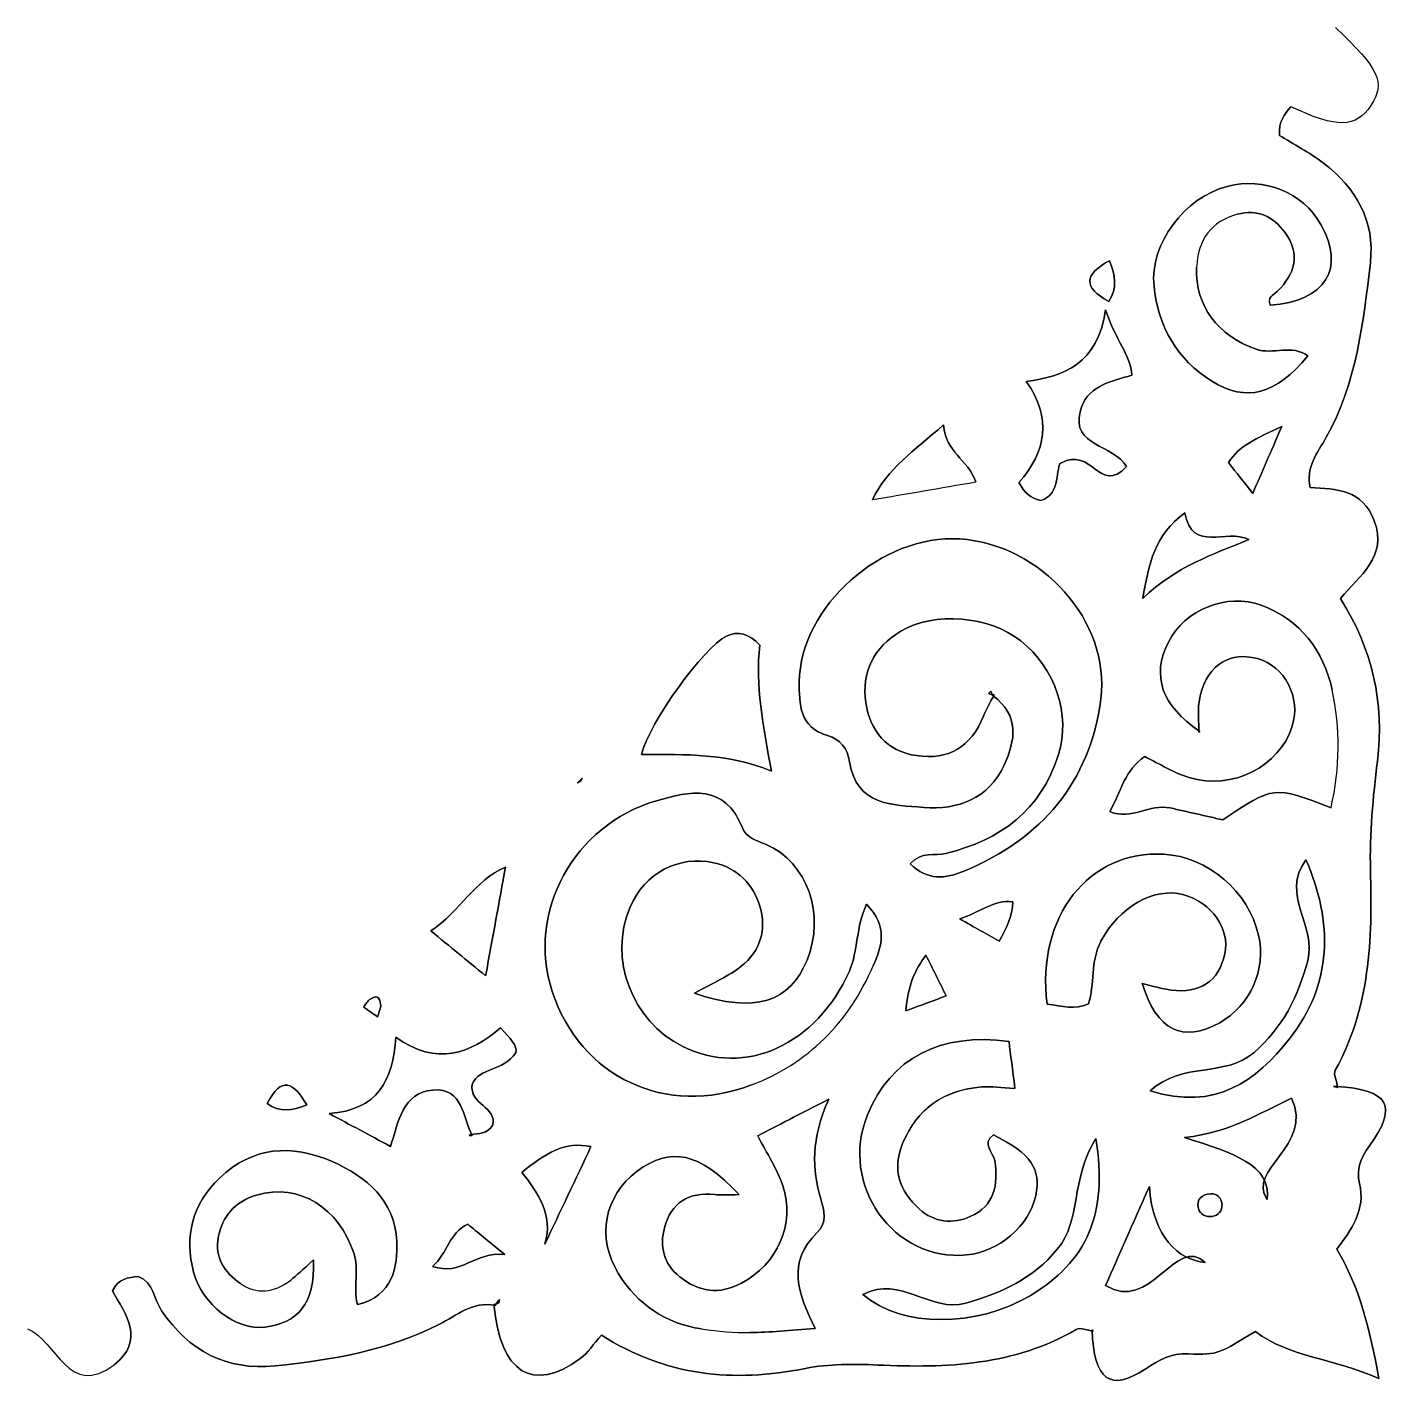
# Model space of a CAD drawing. Header units: millimetres. Extents: x 12656 to 13141, y 12470 to 12954.
# Drawn here: x 12898.7 to 13140.8, y 12469.6 to 12711.9 of the extents above; entities that cross this region are included whole.
import ezdxf

# ---------------------------------------------------------------- set-up
doc = ezdxf.new("R2010")
doc.units = ezdxf.units.MM
doc.layers.get('0').update_dxf_attribs({"linetype": 'CONTINUOUS'})

msp = doc.modelspace()

# ---------------------------------------------------------------- linework, layer by layer
for p, q in [((13075.02, 12649.35), (13075.01, 12649.33)), ((13075.01, 12649.33), (13075.02, 12649.35)), ((13069.36, 12594.04), (13069.18, 12593.85)), ((13069.18, 12593.85), (13069.36, 12594.04)), ((13105.69, 12587.56), (13105.51, 12587.42)), ((13105.51, 12587.42), (13105.69, 12587.56)), ((13105.69, 12587.56), (13105.51, 12587.42)), ((13105.51, 12587.42), (13105.69, 12587.56)), ((12995.79, 12578.49), (12996.22, 12578.89)), ((12996.22, 12578.89), (12995.79, 12578.49)), ((12996.35, 12578.84), (12995.79, 12578.49)), ((12995.79, 12578.49), (12996.35, 12578.84)), ((12996.22, 12578.89), (12996.61, 12579.29)), ((12996.61, 12579.29), (12996.22, 12578.89)), ((12996.35, 12578.84), (12996.22, 12578.89)), ((12996.22, 12578.89), (12996.35, 12578.84)), ((12996.61, 12579.29), (12996.35, 12578.84)), ((12996.35, 12578.84), (12996.61, 12579.29)), ((12983.11, 12563.87), (12983.11, 12563.87)), ((12983.11, 12563.87), (12983.11, 12563.87)), ((13129.31, 12524.87), (13129.82, 12524.9)), ((13129.31, 12524.87), (13130.05, 12524.73)), ((13129.82, 12524.9), (13130.05, 12524.73)), ((12976.64, 12516.23), (12976.96, 12516.43)), ((12977.16, 12516.24), (12976.64, 12516.23)), ((12977.16, 12516.24), (12976.96, 12516.43)), ((12981.22, 12486.24), (12981.04, 12486.41)), ((12981.04, 12486.41), (12981.22, 12486.24)), ((13086.65, 12481.9), (13086.87, 12481.68)), ((13086.87, 12481.68), (13086.65, 12481.9))]:
    msp.add_line(p, q)
for points in [[(13129.31, 12524.87), (13130.05, 12524.73), (13129.82, 12524.9)], [(12977.16, 12516.24), (12976.96, 12516.43), (12976.64, 12516.23)]]:
    msp.add_lwpolyline(points, close=True)
for centre, major_axis, ratio, start_param, end_param in [((13958.57, 11955.29), (851.25, -720.59), 0.085152, 3.083492, 3.20806), ((13958.57, 11955.29), (851.25, -720.59), 0.085152, 3.083492, 3.20806), ((12697.08, 12542.88), (432.76, 47.17), 0.324881, 6.171435, 6.317976), ((12697.08, 12542.88), (432.76, 47.17), 0.324881, 6.171435, 6.317976), ((7664.06, 18997.51), (-5373.08, 6466.21), 0.064929, 3.119457, 3.174563), ((7664.06, 18997.51), (5373.08, -6466.21), 0.064929, 6.26105, 6.316155), ((13683.19, 11698.71), (624.91, -822.95), 0.116786, 3.067416, 3.209533), ((13141.09, 16865.64), (201.16, 4376.85), 0.037222, 3.118784, 3.172967), ((13141.09, 16865.64), (-201.16, -4376.85), 0.037222, 6.260377, 6.31456), ((12993.02, 12534.24), (54.82, -44.05), 0.531289, 5.542823, 5.706926), ((12993.02, 12534.24), (54.82, -44.05), 0.531289, 5.542823, 5.706926)]:
    msp.add_ellipse(centre, major_axis=major_axis, ratio=ratio, start_param=start_param, end_param=end_param)
for points, knots in [([(13129.63, 12711.86), (13137.38, 12704.54), (13138.49, 12702.11), (13135.89, 12698.09), (13133.27, 12694.06), (13129.97, 12693.99), (13121.78, 12697.86)], [25, 25, 25, 25, 26, 26, 26, 27, 27, 27, 27]), ([(13135.8, 12670.33), (13134.56, 12659.72), (13133.38, 12649.03), (13127.96, 12639.4), (13126.48, 12636.76), (13124.29, 12634.09), (13125.18, 12630.61)], [30, 30, 30, 30, 31, 31, 31, 31.984105, 31.984105, 31.984105, 31.984105]), ([(13125.18, 12630.61), (13124.29, 12634.09), (13126.48, 12636.76), (13127.96, 12639.4), (13133.38, 12649.03), (13134.56, 12659.72), (13135.8, 12670.33)], [106.015895, 106.015895, 106.015895, 106.015895, 107, 107, 107, 108, 108, 108, 108]), ([(13130.54, 12611.01), (13133.84, 12615.14), (13138.92, 12618.3), (13136.49, 12624.77), (13134.4, 12630.33), (13129.82, 12630.39), (13125.18, 12630.61)], [102, 102, 102, 102, 103, 103, 103, 103.991404, 103.991404, 103.991404, 103.991404])]:
    msp.add_open_spline(points, degree=3, knots=knots)
for points in [[(13119.73, 12692.8), (13119.6, 12695.2), (13120.6, 12696.58), (13121.78, 12697.86)], [(13121.78, 12697.86), (13120.6, 12696.58), (13119.6, 12695.2), (13119.73, 12692.8)], [(13127.51, 12687.92), (13125.01, 12689.81), (13122.18, 12691.28), (13119.73, 12692.8)], [(13119.73, 12692.8), (13122.18, 12691.28), (13125.01, 12689.81), (13127.51, 12687.92)], [(13127.51, 12687.92), (13133.27, 12683.53), (13136.66, 12677.65), (13135.8, 12670.33)], [(13135.8, 12670.33), (13136.66, 12677.65), (13133.27, 12683.53), (13127.51, 12687.92)], [(13127.07, 12677.05), (13123.85, 12682.75), (13117.06, 12685.51), (13110.5, 12683.79)], [(13110.5, 12683.79), (13117.06, 12685.51), (13123.85, 12682.75), (13127.07, 12677.05)], [(13110.5, 12683.79), (13103.06, 12681.85), (13096.81, 12673.73), (13097.6, 12666.17)], [(13097.6, 12666.17), (13096.81, 12673.73), (13103.06, 12681.85), (13110.5, 12683.79)], [(13112.32, 12678.87), (13115.81, 12679.83), (13118.64, 12678.5), (13120.7, 12675.7)], [(13120.7, 12675.7), (13118.64, 12678.5), (13115.81, 12679.83), (13112.32, 12678.87)], [(13118.12, 12662.83), (13127.83, 12663.52), (13131.47, 12669.29), (13127.07, 12677.05)], [(13127.07, 12677.05), (13131.47, 12669.29), (13127.83, 12663.52), (13118.13, 12662.83)], [(13120.7, 12675.7), (13123.52, 12671.86), (13122.55, 12668.36), (13119.34, 12665.26)], [(13119.34, 12665.26), (13122.55, 12668.36), (13123.52, 12671.86), (13120.7, 12675.7)], [(13089.73, 12670.67), (13085.21, 12668.24), (13085.02, 12665.96), (13089.62, 12663.47)], [(13089.62, 12663.47), (13085.02, 12665.96), (13085.21, 12668.24), (13089.73, 12670.67)], [(13089.62, 12663.47), (13091.1, 12665.82), (13090.82, 12668.11), (13089.73, 12670.67)], [(13089.73, 12670.67), (13090.82, 12668.11), (13091.1, 12665.82), (13089.62, 12663.47)], [(13115.62, 12655.06), (13108.89, 12657.44), (13104.85, 12662.63), (13105.12, 12669.47)], [(13105.12, 12669.47), (13104.85, 12662.63), (13108.89, 12657.44), (13115.62, 12655.06)], [(13097.6, 12666.17), (13098.33, 12659.13), (13101.62, 12653.24), (13107.8, 12649.41)], [(13107.8, 12649.41), (13101.62, 12653.24), (13098.33, 12659.13), (13097.6, 12666.17)], [(13119.34, 12665.26), (13118.6, 12664.56), (13117.53, 12664.15), (13118.12, 12662.83)], [(13118.13, 12662.83), (13117.53, 12664.15), (13118.6, 12664.56), (13119.34, 12665.26)], [(13089.02, 12662), (13087.67, 12652.35), (13081.7, 12650.32), (13075.01, 12649.33)], [(13075.01, 12649.33), (13081.7, 12650.32), (13087.67, 12652.35), (13089.02, 12662)], [(13093.69, 12650.45), (13093.43, 12654.09), (13090.77, 12656.66), (13089.02, 12662)], [(13089.02, 12662), (13090.77, 12656.66), (13093.43, 12654.09), (13093.69, 12650.45)], [(13124.76, 12653.85), (13121.95, 12656.01), (13118.65, 12653.99), (13115.62, 12655.06)], [(13115.62, 12655.06), (13118.65, 12653.99), (13121.95, 12656.01), (13124.76, 12653.85)], [(13107.8, 12649.41), (13113.93, 12645.61), (13119.12, 12647.03), (13124.76, 12653.85)], [(13124.76, 12653.85), (13119.12, 12647.03), (13113.93, 12645.61), (13107.8, 12649.41)], [(13084.54, 12644), (13085.61, 12648.45), (13089.75, 12649.35), (13093.69, 12650.45)], [(13093.69, 12650.45), (13089.75, 12649.35), (13085.61, 12648.45), (13084.54, 12644)], [(13075.02, 12649.35), (13079.65, 12642.95), (13078.51, 12636.85), (13073.74, 12631.54)], [(13073.74, 12631.54), (13078.51, 12636.85), (13079.65, 12642.95), (13075.02, 12649.35)], [(13092.76, 12634.32), (13090.39, 12638.27), (13083, 12637.91), (13084.54, 12644)], [(13084.54, 12644), (13083, 12637.91), (13090.39, 12638.27), (13092.76, 12634.32)], [(13060.43, 12641.67), (13055.22, 12637.14), (13050.46, 12633.88), (13047.87, 12628.48)], [(13047.87, 12628.48), (13050.46, 12633.88), (13055.22, 12637.14), (13060.43, 12641.67)], [(13060.43, 12641.67), (13060.71, 12636.91), (13064.75, 12635.61), (13066.11, 12631.62)], [(13066.11, 12631.62), (13064.75, 12635.61), (13060.71, 12636.91), (13060.43, 12641.67)], [(13120.15, 12641.4), (13115.57, 12639.3), (13112.62, 12638.02), (13110.73, 12635.02)], [(13110.73, 12635.02), (13112.62, 12638.02), (13115.57, 12639.3), (13120.15, 12641.4)], [(13115.04, 12629.6), (13116.73, 12633.52), (13118.11, 12636.7), (13120.15, 12641.4)], [(13120.15, 12641.4), (13118.11, 12636.7), (13116.73, 12633.52), (13115.04, 12629.6)], [(13081.12, 12634.95), (13086.68, 12638.02), (13087.88, 12629.22), (13092.76, 12634.32)], [(13092.76, 12634.32), (13087.88, 12629.22), (13086.68, 12638.02), (13081.12, 12634.95)], [(13077.62, 12628.32), (13081.28, 12629.44), (13080.2, 12634.41), (13081.12, 12634.95)], [(13081.12, 12634.95), (13080.2, 12634.41), (13081.28, 12629.44), (13077.62, 12628.32)], [(13110.73, 12635.02), (13112.26, 12633.09), (13113.34, 12631.74), (13115.04, 12629.6)], [(13115.04, 12629.6), (13113.34, 12631.74), (13112.26, 12633.09), (13110.73, 12635.02)], [(13047.87, 12628.49), (13053.85, 12629.51), (13059.81, 12630.54), (13066.11, 12631.62)], [(13066.11, 12631.62), (13066.11, 12631.62), (13066.11, 12631.62), (13066.11, 12631.62)], [(13073.74, 12631.54), (13074.72, 12629.58), (13075.83, 12628.79), (13077.62, 12628.32)], [(13077.62, 12628.32), (13075.83, 12628.79), (13074.72, 12629.58), (13073.74, 12631.54)], [(13125.18, 12630.61), (13129.82, 12630.39), (13134.4, 12630.33), (13136.49, 12624.77)], [(13095.61, 12611.05), (13096.71, 12617.37), (13097.65, 12622.09), (13103.05, 12626.19)], [(13103.05, 12626.19), (13097.65, 12622.09), (13096.71, 12617.37), (13095.61, 12611.05)], [(13103.05, 12626.19), (13104.39, 12618.88), (13110.3, 12623.54), (13114.33, 12621.44)], [(13114.33, 12621.44), (13110.3, 12623.54), (13104.39, 12618.88), (13103.05, 12626.19)], [(13136.49, 12624.77), (13138.92, 12618.3), (13133.84, 12615.14), (13130.54, 12611.01)], [(13063.29, 12621.55), (13049.56, 12622.42), (13035.1, 12609.61), (13034.96, 12596.33)], [(13034.96, 12596.33), (13035.1, 12609.61), (13049.56, 12622.42), (13063.29, 12621.55)], [(13063.29, 12621.55), (13077.62, 12620.65), (13089.98, 12606.97), (13088.2, 12593.31)], [(13088.2, 12593.31), (13089.98, 12606.97), (13077.62, 12620.65), (13063.29, 12621.55)], [(13114.33, 12621.44), (13107.92, 12618.79), (13101.58, 12616.74), (13095.61, 12611.05)], [(13095.61, 12611.05), (13101.58, 12616.74), (13107.92, 12618.79), (13114.33, 12621.44)], [(13100.13, 12603.34), (13103.01, 12609.06), (13110.51, 12612.1), (13116.52, 12609.86)], [(13116.52, 12609.86), (13110.51, 12612.1), (13103.01, 12609.06), (13100.13, 12603.34)], [(13116.52, 12609.86), (13123.5, 12607.26), (13127.52, 12601.86), (13129.05, 12594.91)], [(13129.05, 12594.91), (13127.52, 12601.86), (13123.5, 12607.26), (13116.52, 12609.86)], [(13137.05, 12582.32), (13138.33, 12592.66), (13136.13, 12602.12), (13130.54, 12611.01)], [(13130.54, 12611.01), (13136.13, 12602.12), (13138.33, 12592.66), (13137.05, 12582.32)], [(13052.87, 12605.26), (13058.74, 12608.76), (13068.5, 12608.01), (13074.07, 12603.56)], [(13074.07, 12603.56), (13068.5, 12608.01), (13058.74, 12608.76), (13052.87, 12605.26)], [(13007.09, 12583.52), (13008.53, 12589.25), (13018.01, 12602.29), (13022.12, 12604.41)], [(13022.12, 12604.41), (13018.01, 12602.29), (13008.53, 12589.25), (13007.09, 12583.52)], [(13022.12, 12604.41), (13024, 12605.38), (13026.19, 12604.85), (13027.97, 12602.77)], [(13027.97, 12602.77), (13026.19, 12604.85), (13024, 12605.38), (13022.12, 12604.41)], [(13052.87, 12605.26), (13048.05, 12602.39), (13045.93, 12598.03), (13046.7, 12592.67)], [(13046.7, 12592.67), (13045.93, 12598.03), (13048.05, 12602.39), (13052.87, 12605.26)], [(13027.97, 12602.77), (13027.21, 12595.75), (13028.52, 12588.61), (13030.02, 12580.56)], [(13030.02, 12580.56), (13028.52, 12588.61), (13027.21, 12595.75), (13027.97, 12602.77)], [(13080.73, 12583.47), (13082.93, 12590.52), (13080.11, 12598.74), (13074.07, 12603.56)], [(13074.07, 12603.56), (13080.11, 12598.74), (13082.93, 12590.52), (13080.73, 12583.47)], [(13105.69, 12587.56), (13098.92, 12592.16), (13097.1, 12597.33), (13100.13, 12603.34)], [(13100.13, 12603.34), (13097.1, 12597.33), (13098.92, 12592.16), (13105.69, 12587.56)], [(13105.55, 12592.74), (13106.43, 12598.86), (13110.52, 12601.84), (13115.86, 12600.43)], [(13115.86, 12600.43), (13110.52, 12601.84), (13106.43, 12598.86), (13105.55, 12592.74)], [(13115.86, 12600.43), (13120.68, 12599.14), (13123.57, 12593.55), (13122.01, 12588.52)], [(13122.01, 12588.52), (13123.57, 12593.55), (13120.68, 12599.14), (13115.86, 12600.43)], [(13039.95, 12586.84), (13034.97, 12588.32), (13034.92, 12592.39), (13034.96, 12596.33)], [(13034.96, 12596.33), (13034.92, 12592.39), (13034.97, 12588.32), (13039.95, 12586.84)], [(13069.36, 12594.04), (13068.41, 12594.06), (13068.21, 12594.26), (13068.78, 12594.65)], [(13068.78, 12594.65), (13068.21, 12594.26), (13068.41, 12594.06), (13069.36, 12594.04)], [(13068.78, 12594.65), (13068.92, 12594.39), (13069.05, 12594.11), (13069.18, 12593.85)], [(13069.18, 12593.85), (13069.05, 12594.11), (13068.92, 12594.39), (13068.78, 12594.65)], [(13046.7, 12592.67), (13047.42, 12587.69), (13050.41, 12584.04), (13055.65, 12583.29)], [(13055.65, 12583.29), (13050.41, 12584.04), (13047.42, 12587.69), (13046.7, 12592.67)], [(13088.2, 12593.31), (13086.28, 12578.56), (13077.77, 12568.66), (13064.17, 12562.95)], [(13064.17, 12562.95), (13077.77, 12568.66), (13086.28, 12578.56), (13088.2, 12593.31)], [(13067.46, 12590.25), (13067.98, 12591.56), (13068.72, 12592.78), (13069.36, 12594.04)], [(13069.36, 12594.04), (13068.72, 12592.78), (13067.98, 12591.56), (13067.46, 12590.25)], [(13069.18, 12593.85), (13073.86, 12590.43), (13073.15, 12586.01), (13071.13, 12581.64)], [(13071.13, 12581.64), (13073.15, 12586.01), (13073.86, 12590.43), (13069.18, 12593.85)], [(13105.51, 12587.42), (13105.51, 12589.19), (13105.31, 12591), (13105.55, 12592.74)], [(13105.55, 12592.74), (13105.31, 12591), (13105.51, 12589.19), (13105.51, 12587.42)], [(13055.65, 12583.29), (13061.26, 12582.47), (13065.34, 12584.81), (13067.46, 12590.25)], [(13067.46, 12590.25), (13065.34, 12584.81), (13061.26, 12582.47), (13055.65, 12583.29)], [(13122.01, 12588.52), (13119.8, 12581.4), (13111.41, 12577.09), (13103.78, 12579.42)], [(13103.78, 12579.42), (13111.41, 12577.09), (13119.8, 12581.4), (13122.01, 12588.52)], [(13043.84, 12582.2), (13043.47, 12584.57), (13042.16, 12586.18), (13039.95, 12586.84)], [(13039.95, 12586.84), (13042.16, 12586.18), (13043.47, 12584.57), (13043.84, 12582.2)], [(13030.02, 12580.56), (13022.15, 12583.75), (13015.04, 12583.48), (13007.09, 12583.52)], [(13007.09, 12583.52), (13015.04, 12583.48), (13022.15, 12583.75), (13030.02, 12580.56)], [(13060.81, 12566.03), (13070.51, 12568.37), (13077.66, 12573.66), (13080.73, 12583.47)], [(13080.73, 12583.47), (13077.66, 12573.66), (13070.51, 12568.37), (13060.81, 12566.03)], [(13089.81, 12573.41), (13091.67, 12576.86), (13092.46, 12580.85), (13095.96, 12583.12)], [(13095.96, 12583.12), (13092.46, 12580.85), (13091.67, 12576.86), (13089.81, 12573.41)], [(13095.96, 12583.12), (13098.65, 12581.82), (13101.09, 12580.24), (13103.78, 12579.42)], [(13103.78, 12579.42), (13101.09, 12580.24), (13098.65, 12581.82), (13095.96, 12583.12)], [(13135.82, 12563.08), (13135.64, 12569.48), (13136.27, 12575.95), (13137.05, 12582.32)], [(13137.05, 12582.32), (13136.27, 12575.95), (13135.64, 12569.48), (13135.82, 12563.08)], [(13043.84, 12582.2), (13045.04, 12574.45), (13051.46, 12574.6), (13056.92, 12574.15)], [(13056.92, 12574.15), (13051.46, 12574.6), (13045.04, 12574.45), (13043.84, 12582.2)], [(13071.13, 12581.64), (13068.35, 12575.66), (13062.96, 12573.66), (13056.92, 12574.15)], [(13056.92, 12574.15), (13062.96, 12573.66), (13068.35, 12575.66), (13071.13, 12581.64)], [(13024.91, 12570.53), (13021.8, 12578.46), (13015.63, 12577.03), (13009.71, 12575.31)], [(13009.71, 12575.31), (13015.63, 12577.03), (13021.8, 12578.46), (13024.91, 12570.53)], [(13128.85, 12574.07), (13118.75, 12577.98), (13118.75, 12577.98), (13109.74, 12571.96)], [(13109.74, 12571.96), (13118.75, 12577.98), (13118.75, 12577.98), (13128.85, 12574.07)], [(12991.33, 12541.64), (12986.75, 12555.6), (12995.06, 12571.05), (13009.71, 12575.31)], [(13009.71, 12575.31), (12995.06, 12571.05), (12986.75, 12555.6), (12991.33, 12541.64)], [(13100.42, 12574.06), (13096.88, 12574.83), (13093.57, 12571.84), (13089.81, 12573.41)], [(13089.81, 12573.41), (13093.57, 12571.84), (13096.88, 12574.83), (13100.42, 12574.06)], [(13109.74, 12571.96), (13106.68, 12572.65), (13103.55, 12573.39), (13100.42, 12574.06)], [(13100.42, 12574.06), (13103.55, 12573.39), (13106.68, 12572.65), (13109.74, 12571.96)], [(13029.08, 12567.61), (13027.39, 12568.33), (13025.61, 12568.74), (13024.91, 12570.53)], [(13024.91, 12570.53), (13025.61, 12568.74), (13027.39, 12568.33), (13029.08, 12567.61)], [(13005.08, 12556.56), (13007.65, 12562.6), (13013.68, 12565.75), (13019.84, 12564.37)], [(13019.84, 12564.37), (13013.68, 12565.75), (13007.65, 12562.6), (13005.08, 12556.56)], [(13029.08, 12567.61), (13036.4, 12564.49), (13039.59, 12555.19), (13036.32, 12547.19)], [(13036.32, 12547.19), (13039.59, 12555.19), (13036.4, 12564.49), (13029.08, 12567.61)], [(13054.53, 12564.19), (13056.59, 12566.48), (13058.87, 12565.56), (13060.81, 12566.03)], [(13060.81, 12566.03), (13058.87, 12565.56), (13056.59, 12566.48), (13054.53, 12564.19)], [(13078.72, 12539.43), (13076.76, 12554.94), (13086.14, 12566.64), (13099.31, 12565.89)], [(13099.31, 12565.89), (13086.14, 12566.64), (13076.76, 12554.94), (13078.72, 12539.43)], [(13099.31, 12565.89), (13107.09, 12565.45), (13114.32, 12559.29), (13116.05, 12551.62)], [(13116.05, 12551.62), (13114.32, 12559.29), (13107.09, 12565.45), (13099.31, 12565.89)], [(12969.9, 12552.34), (12975.1, 12555.88), (12977.61, 12561.32), (12983.06, 12563.59)], [(12983.06, 12563.59), (12977.61, 12561.32), (12975.1, 12555.88), (12969.9, 12552.34)], [(12979.57, 12544.41), (12980.85, 12551.44), (12981.96, 12557.52), (12983.06, 12563.59)], [(12983.06, 12563.59), (12981.96, 12557.52), (12980.85, 12551.44), (12979.57, 12544.41)], [(13019.84, 12564.37), (13024.12, 12563.41), (13026.78, 12560.68), (13027.99, 12556.69)], [(13027.99, 12556.69), (13026.78, 12560.68), (13024.12, 12563.41), (13019.84, 12564.37)], [(13064.17, 12562.95), (13060.72, 12561.5), (13057.53, 12561.21), (13054.53, 12564.19)], [(13054.53, 12564.19), (13057.53, 12561.21), (13060.72, 12561.5), (13064.17, 12562.95)], [(13124.41, 12564.9), (13119.82, 12558.7), (13126.42, 12553.26), (13124.74, 12547.09)], [(13124.74, 12547.09), (13126.42, 12553.26), (13119.82, 12558.7), (13124.41, 12564.9)], [(13121.47, 12533.24), (13129.14, 12542.96), (13129.26, 12553.9), (13124.41, 12564.9)], [(13124.41, 12564.9), (13129.26, 12553.9), (13129.14, 12542.96), (13121.47, 12533.24)], [(13129.61, 12527.74), (13135.74, 12538.83), (13136.17, 12550.82), (13135.82, 12563.08)], [(13135.82, 12563.08), (13136.17, 12550.82), (13135.74, 12538.83), (13129.61, 12527.74)], [(13102.85, 12558.72), (13097.65, 12560.24), (13091.34, 12556.49), (13088.21, 12550.52)], [(13088.21, 12550.52), (13091.34, 12556.49), (13097.65, 12560.24), (13102.85, 12558.72)], [(13110.09, 12548.32), (13111.03, 12552.78), (13107.77, 12557.29), (13102.85, 12558.72)], [(13102.85, 12558.72), (13107.77, 12557.29), (13111.03, 12552.78), (13110.09, 12548.32)], [(13005.08, 12556.56), (13001.2, 12547.44), (13005.35, 12536.43), (13014.36, 12531.94)], [(13014.36, 12531.94), (13005.35, 12536.43), (13001.2, 12547.44), (13005.08, 12556.56)], [(13027.99, 12556.69), (13029.25, 12552.57), (13028.05, 12548.78), (13024.7, 12546.1)], [(13024.7, 12546.1), (13028.05, 12548.78), (13029.25, 12552.57), (13027.99, 12556.69)], [(13046.83, 12557.09), (13044.94, 12553.06), (13045.38, 12548.83), (13043.8, 12545.25)], [(13043.8, 12545.25), (13045.38, 12548.83), (13044.94, 12553.06), (13046.83, 12557.09)], [(13048.06, 12546.31), (13049.51, 12549.67), (13050.7, 12553), (13046.83, 12557.09)], [(13046.83, 12557.09), (13050.7, 12553), (13049.51, 12549.67), (13048.06, 12546.31)], [(13072.66, 12557.51), (13069.25, 12557.87), (13066.82, 12555.62), (13063.29, 12554.47)], [(13063.29, 12554.47), (13066.82, 12555.62), (13069.25, 12557.87), (13072.66, 12557.51)], [(13070.23, 12550.53), (13071.53, 12552.8), (13072.62, 12554.84), (13072.66, 12557.51)], [(13072.66, 12557.51), (13072.62, 12554.84), (13071.53, 12552.8), (13070.23, 12550.53)], [(13063.29, 12554.47), (13065.91, 12552.98), (13068.04, 12551.77), (13070.23, 12550.53)], [(13070.23, 12550.53), (13068.04, 12551.77), (13065.91, 12552.98), (13063.29, 12554.47)], [(12969.9, 12552.34), (12973.36, 12549.51), (12976.15, 12547.23), (12979.57, 12544.41)], [(12979.57, 12544.41), (12976.15, 12547.23), (12973.36, 12549.51), (12969.9, 12552.34)], [(13109.19, 12536.14), (13114.59, 12539.16), (13117.42, 12545.55), (13116.05, 12551.62)], [(13116.05, 12551.62), (13117.42, 12545.55), (13114.59, 12539.16), (13109.19, 12536.14)], [(13086, 12539.46), (13087.18, 12542.9), (13086.33, 12546.94), (13088.21, 12550.52)], [(13088.21, 12550.52), (13086.33, 12546.94), (13087.18, 12542.9), (13086, 12539.46)], [(13110.09, 12548.32), (13109.03, 12543.28), (13105.61, 12541.3), (13100.64, 12541.89)], [(13100.64, 12541.89), (13105.61, 12541.3), (13109.03, 12543.28), (13110.09, 12548.32)], [(13016.47, 12541.36), (13027.15, 12537.69), (13033.29, 12539.79), (13036.32, 12547.19)], [(13036.32, 12547.19), (13033.29, 12539.79), (13027.15, 12537.69), (13016.47, 12541.36)], [(13016.47, 12541.36), (13019.91, 12543.3), (13022.56, 12544.39), (13024.7, 12546.1)], [(13024.7, 12546.1), (13022.56, 12544.39), (13019.91, 12543.3), (13016.47, 12541.36)], [(13057.32, 12548.07), (13055.31, 12545.35), (13054.11, 12542.57), (13053.74, 12538.23)], [(13053.74, 12538.23), (13054.11, 12542.57), (13055.31, 12545.35), (13057.32, 12548.07)], [(13060.9, 12540.88), (13059.67, 12543.35), (13058.53, 12545.64), (13057.32, 12548.07)], [(13057.32, 12548.07), (13058.53, 12545.64), (13059.67, 12543.35), (13060.9, 12540.88)], [(13115.21, 12530.85), (13120.37, 12535.35), (13123, 12540.72), (13124.74, 12547.09)], [(13124.74, 12547.09), (13123, 12540.72), (13120.37, 12535.35), (13115.21, 12530.85)], [(13014.36, 12531.94), (13025.42, 12526.43), (13038.07, 12532.32), (13043.8, 12545.25)], [(13043.8, 12545.25), (13038.07, 12532.32), (13025.42, 12526.43), (13014.36, 12531.94)], [(12959.27, 12540.38), (12960.72, 12541.24), (12960.93, 12540.14), (12961.07, 12539.07)], [(12961.07, 12539.07), (12960.93, 12540.14), (12960.72, 12541.24), (12959.27, 12540.38)], [(12991.33, 12541.64), (12996.3, 12526.51), (13011.4, 12519.38), (13026.53, 12525.16)], [(13026.53, 12525.16), (13011.4, 12519.38), (12996.3, 12526.51), (12991.33, 12541.64)], [(13100.64, 12541.89), (13098.97, 12542.09), (13097.35, 12542.64), (13095.52, 12543.06)], [(13095.52, 12543.06), (13098.06, 12534.74), (13102.71, 12532.5), (13109.19, 12536.14)], [(13095.52, 12543.06), (13097.35, 12542.64), (13098.97, 12542.09), (13100.64, 12541.89)], [(13109.19, 12536.14), (13102.71, 12532.5), (13098.06, 12534.74), (13095.52, 12543.06)], [(12958, 12538.93), (12958.41, 12539.42), (12958.75, 12540.07), (12959.27, 12540.38)], [(12959.27, 12540.38), (12958.75, 12540.07), (12958.41, 12539.42), (12958, 12538.93)], [(12960.48, 12537.17), (12959.66, 12537.75), (12958.83, 12538.34), (12958, 12538.93)], [(12958, 12538.93), (12958.83, 12538.34), (12959.66, 12537.75), (12960.48, 12537.17)], [(12961.07, 12539.07), (12960.88, 12538.43), (12960.68, 12537.8), (12960.48, 12537.17)], [(12960.48, 12537.17), (12960.68, 12537.8), (12960.88, 12538.43), (12961.07, 12539.07)], [(13053.74, 12538.23), (13056.67, 12539.32), (13058.6, 12540.03), (13060.9, 12540.88)], [(13060.9, 12540.88), (13058.6, 12540.03), (13056.67, 12539.32), (13053.74, 12538.23)], [(13078.72, 12539.43), (13081.5, 12539.05), (13083.55, 12538.37), (13086, 12539.46)], [(13086, 12539.46), (13083.55, 12538.37), (13081.5, 12539.05), (13078.72, 12539.43)], [(12963.69, 12533.61), (12970.92, 12528.34), (12976.91, 12530.79), (12982.22, 12535.21)], [(12982.22, 12535.21), (12976.91, 12530.79), (12970.92, 12528.34), (12963.69, 12533.61)], [(12982.22, 12535.21), (12983.95, 12533.33), (12985.23, 12532.11), (12984.88, 12530.84)], [(12984.88, 12530.84), (12985.23, 12532.11), (12983.95, 12533.33), (12982.22, 12535.21)], [(13046.99, 12519.88), (13051.07, 12529.9), (13059.88, 12534.48), (13071.99, 12532.83)], [(13071.99, 12532.83), (13059.88, 12534.48), (13051.07, 12529.9), (13046.99, 12519.88)], [(12951.92, 12520.11), (12960.44, 12520.71), (12963.25, 12525.9), (12963.69, 12533.61)], [(12963.69, 12533.61), (12963.25, 12525.9), (12960.44, 12520.71), (12951.92, 12520.11)], [(13071.99, 12532.83), (13072.29, 12530.4), (13072.6, 12527.96), (13073.03, 12524.53)], [(13073.03, 12524.53), (13072.6, 12527.96), (13072.29, 12530.4), (13071.99, 12532.83)], [(13121.47, 12533.24), (13115.67, 12525.9), (13108.5, 12520.48), (13096.89, 12524.12)], [(13096.89, 12524.12), (13108.5, 12520.48), (13115.67, 12525.9), (13121.47, 12533.24)], [(12984.88, 12530.84), (12982.73, 12527.49), (12978.43, 12528.29), (12977.19, 12525.29)], [(12977.19, 12525.29), (12978.43, 12528.29), (12982.73, 12527.49), (12984.88, 12530.84)], [(13096.89, 12524.12), (13102.71, 12529.36), (13110.14, 12526.43), (13115.21, 12530.85)], [(13115.21, 12530.85), (13110.14, 12526.43), (13102.71, 12529.36), (13096.89, 12524.12)], [(12940.98, 12521.87), (12943.49, 12526.8), (12945.67, 12525.62), (12947.98, 12521.65)], [(12947.98, 12521.65), (12945.67, 12525.62), (12943.49, 12526.8), (12940.98, 12521.87)], [(13130.05, 12524.73), (13129.88, 12525.75), (13129.22, 12527.04), (13129.61, 12527.74)], [(13129.61, 12527.74), (13129.22, 12527.04), (13129.88, 12525.75), (13130.05, 12524.73)], [(12962.77, 12514.3), (12964.15, 12518.54), (12964.87, 12523.81), (12970.22, 12524.26)], [(12970.22, 12524.26), (12964.87, 12523.81), (12964.15, 12518.54), (12962.77, 12514.3)], [(12970.22, 12524.26), (12975.58, 12524.7), (12975.53, 12519.53), (12977.16, 12516.24)], [(12977.16, 12516.24), (12975.53, 12519.53), (12975.58, 12524.7), (12970.22, 12524.26)], [(12980.8, 12517.98), (12981.67, 12521.33), (12976.63, 12521.63), (12977.19, 12525.29)], [(12977.19, 12525.29), (12976.63, 12521.63), (12981.67, 12521.33), (12980.8, 12517.98)], [(13053.2, 12514.81), (13055.79, 12521.03), (13060.53, 12524.26), (13067.12, 12524.8)], [(13073.03, 12524.53), (13070.61, 12524.66), (13068.85, 12524.95), (13067.12, 12524.8)], [(13067.12, 12524.8), (13068.85, 12524.95), (13070.61, 12524.66), (13073.03, 12524.53)], [(13135.65, 12514.39), (13140.78, 12521.54), (13139.07, 12524.29), (13129.82, 12524.9)], [(13129.82, 12524.9), (13139.07, 12524.29), (13140.78, 12521.54), (13135.65, 12514.39)], [(12947.98, 12521.65), (12945.45, 12520.51), (12943.22, 12520.3), (12940.98, 12521.87)], [(12940.98, 12521.87), (12943.22, 12520.3), (12945.45, 12520.51), (12947.98, 12521.65)], [(13027.62, 12516.19), (13031.23, 12518.05), (13034.7, 12519.84), (13040.16, 12522.66)], [(13040.16, 12522.66), (13034.7, 12519.84), (13031.23, 12518.05), (13027.62, 12516.19)], [(13040.16, 12522.66), (13037, 12515.52), (13037.2, 12510.3), (13038.74, 12505.04)], [(13038.74, 12505.04), (13037.2, 12510.3), (13037, 12515.52), (13040.16, 12522.66)], [(13102.98, 12515.86), (13111.26, 12516.86), (13116.04, 12520.12), (13121.89, 12522.8)], [(13121.89, 12522.8), (13116.04, 12520.12), (13111.26, 12516.86), (13102.98, 12515.86)], [(13117.58, 12504.95), (13113.83, 12510.18), (13125.82, 12514.39), (13121.89, 12522.8)], [(13121.89, 12522.8), (13125.82, 12514.39), (13113.83, 12510.18), (13117.58, 12504.95)], [(12962.77, 12514.3), (12958.89, 12516.38), (12955.8, 12518.03), (12951.92, 12520.11)], [(12951.92, 12520.11), (12955.8, 12518.03), (12958.89, 12516.38), (12962.77, 12514.3)], [(13064.51, 12495.14), (13051.61, 12493.91), (13041.96, 12507.53), (13046.99, 12519.88)], [(13046.99, 12519.88), (13041.96, 12507.53), (13051.61, 12493.91), (13064.51, 12495.14)], [(12976.96, 12516.43), (12978.37, 12516.54), (12979.82, 12516.56), (12980.8, 12517.98)], [(12980.8, 12517.98), (12979.82, 12516.56), (12978.37, 12516.54), (12976.96, 12516.43)], [(12932.55, 12508.71), (12938.42, 12514.29), (12945.28, 12514.75), (12952.36, 12511.67)], [(12952.36, 12511.67), (12945.28, 12514.75), (12938.42, 12514.29), (12932.55, 12508.71)], [(12985.98, 12509.71), (12990.07, 12513.1), (12993.6, 12515.26), (12998.17, 12514.26)], [(12998.17, 12514.26), (12993.6, 12515.26), (12990.07, 12513.1), (12985.98, 12509.71)], [(13032.06, 12507.35), (13031.07, 12510.28), (13029.28, 12512.94), (13027.62, 12516.19)], [(13027.62, 12516.19), (13029.28, 12512.94), (13031.07, 12510.28), (13032.06, 12507.35)], [(13053.2, 12514.81), (13051.28, 12510.19), (13052.72, 12506.42), (13056.13, 12503.27)], [(13056.13, 12503.27), (13052.72, 12506.42), (13051.28, 12510.19), (13053.2, 12514.81)], [(13069.48, 12511.8), (13069.25, 12513.26), (13067.05, 12514.74), (13069.26, 12516.32)], [(13069.26, 12516.32), (13067.05, 12514.74), (13069.25, 12513.26), (13069.48, 12511.8)], [(13069.26, 12516.32), (13075.85, 12513.04), (13077.7, 12510.36), (13076.71, 12505.6)], [(13076.71, 12505.6), (13077.7, 12510.36), (13075.85, 12513.04), (13069.26, 12516.32)], [(13075.72, 12487.94), (13085.64, 12493.85), (13089.6, 12502.42), (13087.3, 12515.73)], [(13087.3, 12515.73), (13089.6, 12502.42), (13085.64, 12493.85), (13075.72, 12487.94)], [(13087.3, 12515.73), (13082.78, 12508.35), (13084.81, 12501.28), (13080.52, 12496.14)], [(13080.52, 12496.14), (13084.81, 12501.28), (13082.78, 12508.35), (13087.3, 12515.73)], [(13102.98, 12515.86), (13111.69, 12513.12), (13118.28, 12511.05), (13117.58, 12504.95)], [(13117.58, 12504.95), (13118.28, 12511.05), (13111.69, 12513.12), (13102.98, 12515.86)], [(13133.89, 12507.77), (13133.28, 12510.4), (13134, 12512.09), (13135.65, 12514.39)], [(13135.65, 12514.39), (13134, 12512.09), (13133.28, 12510.4), (13133.89, 12507.77)], [(12998.17, 12514.26), (12995.46, 12508.53), (12992.74, 12502.79), (12990.02, 12497.05)], [(12990.02, 12497.05), (12992.74, 12502.79), (12995.46, 12508.53), (12998.17, 12514.26)], [(13006.33, 12509.93), (13012.1, 12514.3), (13017.39, 12513.31), (13024.35, 12505.79)], [(13024.35, 12505.79), (13017.39, 12513.31), (13012.1, 12514.3), (13006.33, 12509.93)], [(12963.87, 12497.56), (12963.6, 12504.69), (12958.52, 12509), (12952.36, 12511.67)], [(12952.36, 12511.67), (12958.52, 12509), (12963.6, 12504.69), (12963.87, 12497.56)], [(12985.98, 12509.71), (12988.67, 12506.21), (12991.6, 12502.34), (12990.02, 12497.05)], [(12990.02, 12497.05), (12991.6, 12502.34), (12988.67, 12506.21), (12985.98, 12509.71)], [(13003.04, 12491.81), (12999.05, 12498.26), (13000.49, 12505.51), (13006.33, 12509.93)], [(13006.33, 12509.93), (13000.49, 12505.51), (12999.05, 12498.26), (13003.04, 12491.81)], [(13065.15, 12501.91), (13069.4, 12503.77), (13070.13, 12507.52), (13069.48, 12511.8)], [(13069.48, 12511.8), (13070.13, 12507.52), (13069.4, 12503.77), (13065.15, 12501.91)], [(12932.55, 12508.71), (12927.72, 12504.13), (12926.35, 12498.41), (12928, 12492.08)], [(12928, 12492.08), (12926.35, 12498.41), (12927.72, 12504.13), (12932.55, 12508.71)], [(12939.13, 12505.72), (12946.64, 12507.9), (12953.68, 12503.49), (12956.33, 12495.32)], [(12956.33, 12495.32), (12953.68, 12503.49), (12946.64, 12507.9), (12939.13, 12505.72)], [(13032.06, 12507.35), (13034.33, 12500.63), (13031.01, 12493.44), (13024.75, 12490.16)], [(13024.75, 12490.16), (13031.01, 12493.44), (13034.33, 12500.63), (13032.06, 12507.35)], [(13096.78, 12507.23), (13093.8, 12500.5), (13091.41, 12495.08), (13089.05, 12489.76)], [(13089.05, 12489.76), (13091.41, 12495.08), (13093.8, 12500.5), (13096.78, 12507.23)], [(13106.65, 12493.82), (13101.94, 12494.21), (13097.34, 12498.32), (13096.78, 12507.23)], [(13096.78, 12507.23), (13097.34, 12498.32), (13101.94, 12494.21), (13106.65, 12493.82)], [(13129.87, 12496.19), (13132.46, 12499.58), (13134.99, 12503.12), (13133.89, 12507.77)], [(13133.89, 12507.77), (13134.99, 12503.12), (13132.46, 12499.58), (13129.87, 12496.19)], [(12932.35, 12498.23), (12933.05, 12501.94), (12935.28, 12504.6), (12939.13, 12505.72)], [(12939.13, 12505.72), (12935.28, 12504.6), (12933.05, 12501.94), (12932.35, 12498.23)], [(13011.15, 12499.95), (13012.3, 12504.35), (13015.41, 12506.31), (13020.02, 12505.8)], [(13020.02, 12505.8), (13015.41, 12506.31), (13012.3, 12504.35), (13011.15, 12499.95)], [(13020.02, 12505.8), (13021.04, 12505.69), (13022.08, 12505.78), (13024.35, 12505.79)], [(13024.35, 12505.79), (13022.08, 12505.78), (13021.04, 12505.69), (13020.02, 12505.8)], [(13038.07, 12499.02), (13039.95, 12500.82), (13039.33, 12503.04), (13038.74, 12505.04)], [(13038.74, 12505.04), (13039.33, 12503.04), (13039.95, 12500.82), (13038.07, 12499.02)], [(13076.71, 12505.6), (13075.61, 12500.33), (13070.2, 12495.69), (13064.51, 12495.14)], [(13064.51, 12495.14), (13070.2, 12495.69), (13075.61, 12500.33), (13076.71, 12505.6)], [(13105.45, 12503.33), (13104.98, 12505.05), (13106.09, 12505.87), (13107.62, 12505.93)], [(13107.62, 12505.93), (13106.09, 12505.87), (13104.98, 12505.05), (13105.45, 12503.33)], [(13107.62, 12505.93), (13108.71, 12505.98), (13109.47, 12505.26), (13109.62, 12504.09)], [(13109.62, 12504.09), (13109.47, 12505.26), (13108.71, 12505.98), (13107.62, 12505.93)], [(13056.13, 12503.27), (13058.76, 12500.85), (13062.08, 12500.56), (13065.15, 12501.91)], [(13065.15, 12501.91), (13062.08, 12500.56), (13058.76, 12500.85), (13056.13, 12503.27)], [(13107.86, 12501.95), (13106.76, 12501.82), (13105.75, 12502.25), (13105.45, 12503.33)], [(13105.45, 12503.33), (13105.75, 12502.25), (13106.76, 12501.82), (13107.86, 12501.95)], [(13109.62, 12504.09), (13109.58, 12502.93), (13109.09, 12502.1), (13107.86, 12501.95)], [(13107.86, 12501.95), (13109.09, 12502.1), (13109.58, 12502.93), (13109.62, 12504.09)], [(12976.4, 12500.57), (12973.11, 12499.01), (12972.87, 12495.52), (12970.21, 12493.13)], [(12970.21, 12493.13), (12972.87, 12495.52), (12973.11, 12499.01), (12976.4, 12500.57)], [(12982.96, 12495.22), (12979.81, 12497.78), (12978.2, 12499.1), (12976.4, 12500.57)], [(12976.4, 12500.57), (12978.2, 12499.1), (12979.81, 12497.78), (12982.96, 12495.22)], [(13013.84, 12491.29), (13010.95, 12493.58), (13010.28, 12496.69), (13011.15, 12499.95)], [(13011.15, 12499.95), (13010.28, 12496.69), (13010.95, 12493.58), (13013.84, 12491.29)], [(12936.27, 12490.1), (12933.4, 12492.03), (12931.7, 12494.77), (12932.35, 12498.23)], [(12932.35, 12498.23), (12931.7, 12494.77), (12933.4, 12492.03), (12936.27, 12490.1)], [(12956.91, 12486.39), (12963.26, 12487.87), (12964.04, 12493.08), (12963.87, 12497.56)], [(12963.87, 12497.56), (12964.04, 12493.08), (12963.26, 12487.87), (12956.91, 12486.39)], [(13037.77, 12482.15), (13034.72, 12488.24), (13032.73, 12493.91), (13038.07, 12499.02)], [(13038.07, 12499.02), (13032.73, 12493.91), (13034.72, 12488.24), (13037.77, 12482.15)], [(13089.05, 12489.76), (13096.87, 12484.7), (13101.43, 12498.76), (13106.65, 12493.82)], [(13106.65, 12493.82), (13101.43, 12498.76), (13096.87, 12484.7), (13089.05, 12489.76)], [(12956.33, 12495.32), (12957.24, 12492.5), (12956.16, 12489.79), (12956.91, 12486.39)], [(12956.91, 12486.39), (12956.16, 12489.79), (12957.24, 12492.5), (12956.33, 12495.32)], [(12970.21, 12493.13), (12975.33, 12491.31), (12977.61, 12495.83), (12982.96, 12495.22)], [(12982.96, 12495.22), (12977.61, 12495.83), (12975.33, 12491.31), (12970.21, 12493.13)], [(13064.36, 12486.63), (13070.66, 12488.46), (13076.17, 12490.92), (13080.52, 12496.14)], [(13080.52, 12496.14), (13076.17, 12490.92), (13070.66, 12488.46), (13064.36, 12486.63)], [(13137.29, 12473.32), (13135.7, 12482.18), (13133.88, 12489.45), (13129.87, 12496.19)], [(13129.87, 12496.19), (13133.88, 12489.45), (13135.7, 12482.18), (13137.29, 12473.32)], [(12940.59, 12482.41), (12946.33, 12483.09), (12949.44, 12486.39), (12949.17, 12494.25)], [(12949.17, 12494.25), (12949.44, 12486.39), (12946.33, 12483.09), (12940.59, 12482.41)], [(12949.17, 12494.25), (12947.18, 12492.49), (12946.21, 12491.53), (12945.14, 12490.71)], [(12945.14, 12490.71), (12946.21, 12491.53), (12947.18, 12492.49), (12949.17, 12494.25)], [(12913.65, 12488.82), (12914.72, 12490.91), (12916.45, 12491.18), (12918.22, 12491.35)], [(12918.22, 12491.35), (12916.45, 12491.18), (12914.72, 12490.91), (12913.65, 12488.82)], [(12918.22, 12491.35), (12920.96, 12490.26), (12920.99, 12487.3), (12922.35, 12485.29)], [(12922.35, 12485.29), (12920.99, 12487.3), (12920.96, 12490.26), (12918.22, 12491.35)], [(12928, 12492.08), (12929.48, 12486.42), (12935.45, 12481.79), (12940.59, 12482.41)], [(12940.59, 12482.41), (12935.45, 12481.79), (12929.48, 12486.42), (12928, 12492.08)], [(13003.04, 12491.81), (13006.39, 12486.39), (13011.34, 12483.04), (13017.7, 12482.08)], [(13017.7, 12482.08), (13011.34, 12483.04), (13006.39, 12486.39), (13003.04, 12491.81)], [(13024.75, 12490.16), (13020.76, 12488.07), (13017.25, 12488.58), (13013.84, 12491.29)], [(13013.84, 12491.29), (13017.25, 12488.58), (13020.76, 12488.07), (13024.75, 12490.16)], [(13046.2, 12488.13), (13052.8, 12491.69), (13058.18, 12484.84), (13064.36, 12486.63)], [(13064.36, 12486.63), (13058.18, 12484.84), (13052.8, 12491.69), (13046.2, 12488.13)], [(12913.99, 12475.77), (12919.45, 12479.99), (12916.08, 12484.64), (12913.65, 12488.82)], [(12913.65, 12488.82), (12916.08, 12484.64), (12919.45, 12479.99), (12913.99, 12475.77)], [(13075.72, 12487.94), (13066.3, 12482.33), (13053.08, 12482.24), (13046.2, 12488.13)], [(13046.2, 12488.13), (13053.08, 12482.24), (13066.3, 12482.33), (13075.72, 12487.94)], [(12981.22, 12486.24), (12977.28, 12487.03), (12974.43, 12484.43), (12971.33, 12482.87)], [(12971.33, 12482.87), (12974.43, 12484.43), (12977.28, 12487.03), (12981.22, 12486.24)], [(12981.04, 12486.41), (12981.33, 12486.5), (12981.64, 12486.53), (12981.87, 12486.68)], [(12981.87, 12486.68), (12981.64, 12486.53), (12981.33, 12486.5), (12981.04, 12486.41)], [(12996.28, 12476.86), (12987.79, 12470.71), (12982.23, 12474.23), (12981.04, 12486.41)], [(12981.04, 12486.41), (12982.23, 12474.23), (12987.79, 12470.71), (12996.28, 12476.86)], [(12981.99, 12487.29), (12981.73, 12486.94), (12981.48, 12486.59), (12981.22, 12486.24)], [(12981.22, 12486.24), (12981.48, 12486.59), (12981.73, 12486.94), (12981.99, 12487.29)], [(12981.87, 12486.68), (12981.99, 12486.77), (12981.95, 12487.08), (12981.99, 12487.29)], [(12981.99, 12487.29), (12981.95, 12487.08), (12981.99, 12486.77), (12981.87, 12486.68)], [(12922.35, 12485.29), (12927.23, 12478.12), (12933.74, 12474.71), (12942.42, 12475.57)], [(12942.42, 12475.57), (12933.74, 12474.71), (12927.23, 12478.12), (12922.35, 12485.29)], [(12898.65, 12482.08), (12903.8, 12480.04), (12906, 12469.61), (12913.99, 12475.77)], [(12942.42, 12475.57), (12952.42, 12476.55), (12962.21, 12478.28), (12971.33, 12482.87)], [(12971.33, 12482.87), (12962.21, 12478.28), (12952.42, 12476.55), (12942.42, 12475.57)], [(13000.04, 12481), (12998.6, 12479.4), (12997.64, 12477.85), (12996.28, 12476.86)], [(12996.28, 12476.86), (12997.64, 12477.85), (12998.6, 12479.4), (13000.04, 12481)], [(13000.04, 12481), (13011.33, 12473.75), (13023.34, 12472.55), (13036.04, 12475.1)], [(13036.04, 12475.1), (13023.34, 12472.55), (13011.33, 12473.75), (13000.04, 12481)], [(13026.24, 12481.43), (13029.76, 12481.46), (13033.28, 12481.85), (13037.77, 12482.15)], [(13037.77, 12482.15), (13033.28, 12481.85), (13029.76, 12481.46), (13026.24, 12481.43)], [(13048.8, 12475.71), (13060.98, 12475.15), (13072.91, 12475.6), (13083.85, 12482)], [(13083.85, 12482), (13072.91, 12475.6), (13060.98, 12475.15), (13048.8, 12475.71)], [(13083.85, 12482), (13084.55, 12482.41), (13085.85, 12481.81), (13086.87, 12481.68)], [(13086.87, 12481.68), (13085.85, 12481.81), (13084.55, 12482.41), (13083.85, 12482)], [(13086.65, 12481.9), (13086.72, 12481.83), (13086.8, 12481.75), (13086.87, 12481.68)], [(13086.65, 12481.9), (13086.97, 12473.1), (13089.83, 12470.83), (13096.14, 12475.05)], [(13086.87, 12481.68), (13086.8, 12481.75), (13086.72, 12481.83), (13086.65, 12481.9)], [(13096.14, 12475.05), (13089.83, 12470.83), (13086.97, 12473.1), (13086.65, 12481.9)], [(13103.66, 12477.68), (13109.12, 12477.47), (13109.14, 12477.8), (13115.5, 12481.65)], [(13115.5, 12481.65), (13109.14, 12477.8), (13109.12, 12477.47), (13103.66, 12477.68)], [(13115.5, 12481.65), (13121.55, 12476.99), (13129.28, 12476.97), (13137.29, 12473.32)], [(13137.29, 12473.32), (13129.28, 12476.97), (13121.55, 12476.99), (13115.5, 12481.65)], [(13048.8, 12475.71), (13044.56, 12475.9), (13040.17, 12475.94), (13036.04, 12475.1)], [(13036.04, 12475.1), (13040.17, 12475.94), (13044.56, 12475.9), (13048.8, 12475.71)], [(13096.14, 12475.05), (13098.63, 12476.72), (13100.55, 12477.79), (13103.66, 12477.68)], [(13103.66, 12477.68), (13100.55, 12477.79), (13098.63, 12476.72), (13096.14, 12475.05)]]:
    msp.add_open_spline(points, degree=3)

doc.saveas('drawing.dxf')
